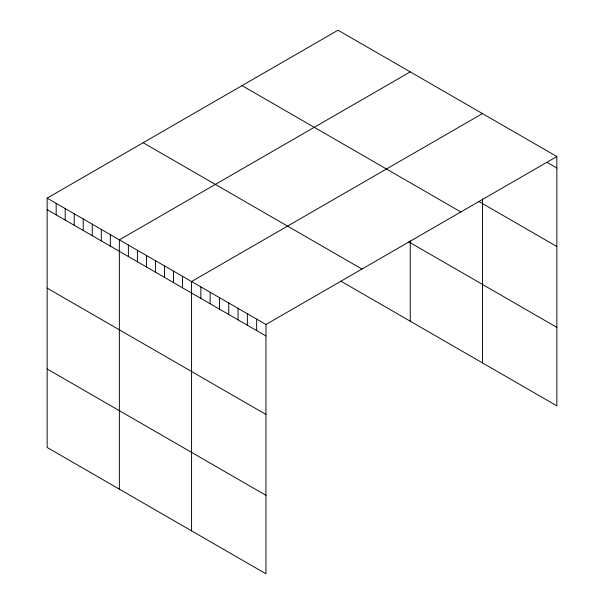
<?xml version="1.0" encoding="UTF-8"?>
<svg xmlns="http://www.w3.org/2000/svg" width="604" height="604" viewBox="0 0 604 604"><rect width="100%" height="100%" fill="white"/><g stroke="black" fill="none" stroke-linecap="round" stroke-linejoin="round"><path stroke-width="0.91" d="M47.142 198.15L265.964 324.484L265.964 573.8L47.142 447.466L47.142 198.15L338.036 30.2L556.858 156.534L556.858 405.85L341.049 281.253M410.252 71.891L119.35 239.841L119.35 489.157M482.46 113.582L191.559 281.532L191.559 530.848M265.964 324.484L556.858 156.534M547.564 162.657L556.858 168.025M478.7 201.381L556.858 246.507M242.045 85.625L460.867 211.959M408.749 241.857L556.858 327.368M143.133 142.725L361.955 269.059M47.142 209.641L265.964 335.975M47.142 288.123L265.964 414.457M47.142 368.984L265.964 495.318M482.46 198.882L482.46 362.898M410.252 240.883L410.252 321.207M256.662 319.116L256.662 330.607M247.361 313.748L247.361 325.239M238.059 308.38L238.059 319.871M228.757 303.012L228.757 314.495M219.463 297.636L219.463 309.127M210.162 292.268L210.162 303.759M200.86 286.9L200.86 298.391M182.536 276.322L182.536 287.814M173.507 271.105L173.507 282.596M164.484 265.896L164.484 277.387M155.454 260.686L155.454 272.178M146.432 255.477L146.432 266.968M137.402 250.26L137.402 261.751M128.373 245.05L128.373 256.541M110.321 234.631L110.321 246.122M101.298 229.422L101.298 240.905M92.269 224.205L92.269 235.696M83.246 218.995L83.246 230.486M74.216 213.786L74.216 225.277M65.194 208.576L65.194 220.06M56.164 203.359L56.164 214.85"/></g></svg>
